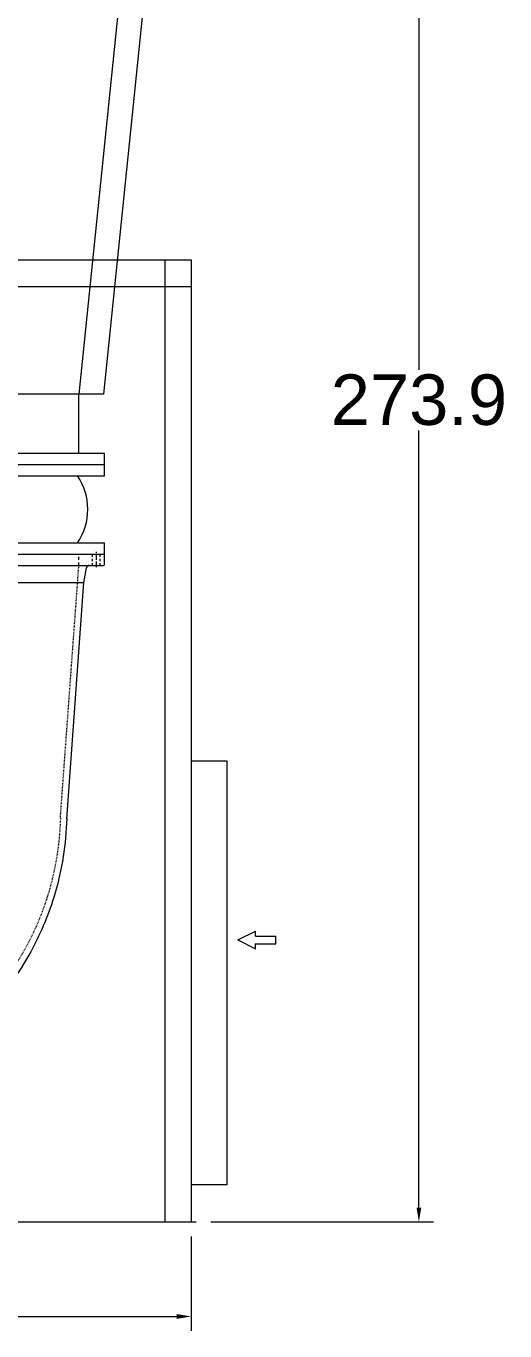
# Model space of a CAD drawing. Header units: inches. Extents: x -7 to 38035, y 41 to 29026.
# Drawn here: x 8912 to 10905, y 18838 to 24264 of the extents above; entities that cross this region are included whole.
import ezdxf

# ---------------------------------------------------------------- set-up
doc = ezdxf.new("R2010")
doc.units = ezdxf.units.IN
doc.header["$MEASUREMENT"] = 0
doc.linetypes.add('ACAD_ISO04W100', pattern=[30, 24, -3, 0, -3])
doc.linetypes.add('EB_DASH', pattern=[6, 3, -3])
doc.layers.get('Defpoints').update_dxf_attribs({"lineweight": 5})
doc.styles.add('Roman', font='arial.ttf')
doc.styles.get("Standard").update_dxf_attribs({"font": 'arial.ttf'})
doc.dimstyles.new('ISO-25', dxfattribs={"dimscale": 30, "dimtxt": 1.5, "dimasz": 1.5, "dimexe": 2, "dimexo": 2, "dimtad": 1, "dimtih": 1, "dimtoh": 1, "dimdec": 1, "dimlfac": 0.03937, "dimdsep": 46, "dimtxsty": 'Standard', "dimcen": 2.5, "dimclrd": 7, "dimclre": 7, "dimclrt": 7, "dimadec": 0, "dimazin": 0, "dimtfac": 1, "dimtdec": 1, "dimtmove": 0, "dimatfit": 3, "dimfxl": 1, "dimlwd": 5, "dimlwe": 5, "dimarcsym": 0})

# ---------------------------------------------------------------- blocks, each defined once
blk = doc.blocks.new('*D251')
at = {"color": 7, "linetype": 'Continuous', "lineweight": 5, "transparency": 16777216}
for p, q in [((6299.4, 19231.2), (6299.4, 18838.1)), ((9599.4, 19231.2), (9599.4, 18838.1)), ((6359.4, 18898.1), (9539.4, 18898.1))]:
    blk.add_line(p, q, dxfattribs=at)
at = {"color": 7, "transparency": 16777216}
for points in [[(6359.4, 18908.1), (6359.4, 18888.1), (6299.4, 18898.1)], [(9539.4, 18908.1), (9539.4, 18888.1), (9599.4, 18898.1)]]:
    blk.add_solid(points, dxfattribs=at)
at = {"layer": 'Defpoints', "color": 0, "transparency": 16777216}
for p in [(6299.4, 19291.2), (9599.4, 19291.2), (9599.4, 18898.1)]:
    blk.add_point(p, dxfattribs=at)
at = {"color": 7, "lineweight": 5, "transparency": 16777216, "insert": (7949.4, 19007.2), "char_height": 177, "attachment_point": 5, "style": 'Roman'}
blk.add_mtext('129.9', dxfattribs=at)
blk = doc.blocks.new('*D239')
at = {"color": 7, "linetype": 'Continuous', "lineweight": 5, "transparency": 16777216}
for p, q in [((9678.8, 26247.5), (10607, 26247.5)), ((10547, 26187.5), (10547, 22834.9)), ((10547, 19351.2), (10547, 22582.8)), ((9680.8, 19291.2), (10607, 19291.2))]:
    blk.add_line(p, q, dxfattribs=at)
at = {"color": 7, "transparency": 16777216}
for points in [[(10537, 26187.5), (10557, 26187.5), (10547, 26247.5)], [(10537, 19351.2), (10557, 19351.2), (10547, 19291.2)]]:
    blk.add_solid(points, dxfattribs=at)
at = {"layer": 'Defpoints', "color": 0, "transparency": 16777216}
for p in [(9618.8, 26247.5), (9620.8, 19291.2), (10547, 19291.2)]:
    blk.add_point(p, dxfattribs=at)
at = {"color": 7, "lineweight": 5, "transparency": 16777216, "insert": (10547, 22708.9), "char_height": 210, "attachment_point": 5, "style": 'Roman'}
blk.add_mtext('273.9', dxfattribs=at)

msp = doc.modelspace()

# ---------------------------------------------------------------- linework, layer by layer
at = {"color": 7, "lineweight": 5}
for p, q in [((9461.46, 25954.69), (9132.06, 22733.89)), ((9564.47, 25954.69), (9235.07, 22733.89)), ((6299.38, 23291.25), (9599.38, 23291.25)), ((9489.38, 23291.25), (9489.38, 19291.25)), ((9599.38, 23291.25), (9599.38, 19291.25)), ((6299.38, 23181.25), (9599.38, 23181.25)), ((9235.07, 22733.89), (8370.22, 22733.89)), ((9132.06, 22487.94), (9132.06, 22733.89)), ((8367.12, 22487.94), (9238.2, 22487.94)), ((9238.2, 22441.09), (9238.2, 22487.94)), ((8367.12, 22441.09), (9238.2, 22441.09)), ((8367.12, 22441.09), (9238.2, 22441.09)), ((9238.2, 22394.24), (9238.2, 22441.09)), ((8367.12, 22394.24), (9238.2, 22394.24)), ((8367.12, 22114.62), (9238.2, 22114.62)), ((9238.2, 22067.77), (9238.2, 22114.62)), ((8367.12, 22067.77), (9238.2, 22067.77)), ((8371.51, 22067.77), (9233.8, 22067.77)), ((9238.2, 22025.31), (9238.2, 22067.77)), ((8371.51, 22020.92), (9233.8, 22020.92)), ((9153.34, 21950.65), (9164.02, 22011.24)), ((8451.55, 21950.65), (9153.34, 21950.65)), ((9081.48, 20967.85), (9153.34, 21950.65)), ((9749.38, 21207.25), (9599.38, 21207.25)), ((9749.38, 19447.25), (9749.38, 21207.25)), ((9866.56, 20479.33), (9866.56, 20500.52)), ((9866.56, 20479.12), (9951.76, 20479.12)), ((9951.76, 20448.27), (9951.76, 20479.12)), ((9866.56, 20427.29), (9866.56, 20448.47)), ((9866.56, 20448.27), (9951.76, 20448.27)), ((9599.38, 19447.25), (9749.38, 19447.25)), ((6046.94, 19291.25), (9620.77, 19291.25))]:
    msp.add_line(p, q, dxfattribs=at)
at = {"color": 7, "linetype": 'EB_DASH', "lineweight": 5, "ltscale": 4}
msp.add_line((9132.06, 22020.92), (9132.06, 22067.77), dxfattribs=at)
at = {"color": 7, "linetype": 'EB_DASH', "lineweight": 5, "ltscale": 3}
for p, q in [((9189.15, 22020.92), (9189.15, 22067.77)), ((9221.36, 22020.92), (9221.36, 22067.77))]:
    msp.add_line(p, q, dxfattribs=at)
at = {"color": 7, "linetype": 'ACAD_ISO04W100', "lineweight": 5}
msp.add_line((9205.26, 22013.63), (9205.26, 22077.66), dxfattribs=at)
at = {"color": 7, "linetype": 'EB_DASH', "lineweight": 5}
msp.add_line((9055.2, 20969.77), (9132.06, 22020.92), dxfattribs=at)
at = {"color": 7, "linetype": 'Continuous', "lineweight": 5, "ltscale": 15}
for q in [(9866.56, 20500.52), (9866.56, 20427.29)]:
    msp.add_line((9793.96, 20463.9), q, dxfattribs=at)
at = {"color": 7, "lineweight": 5}
for centre, radius, start, end in [((8921.64, 22254.43), 247.72, 325.63937, 34.36063), ((9175.56, 22009.21), 11.71, 90, 170), ((9233.8, 22025.31), 4.39, 270, 0)]:
    msp.add_arc(centre, radius, start, end, dxfattribs=at)
at = {"color": 7, "linetype": 'EB_DASH', "lineweight": 5}
msp.add_open_spline([(9055.2, 20969.77), (9052.1, 20865.99), (9020.02, 20658.79), (8892.59, 20373.09), (8697.13, 20131.53), (8447.45, 19950.17), (8161.35, 19840.45), (7858.74, 19808.78), (7560.38, 19856.23), (7286.45, 19978.45), (7075.12, 20149.99), (6969.78, 20285.44), (6931.12, 20346.57)], degree=3, knots=[0, 0, 0, 0, 213.3627316, 425.2640719, 635.7035067, 844.6826123, 1052.2003533, 1258.256205, 1462.8517495, 1665.9869944, 1867.6609129, 2015.8866849, 2015.8866849, 2015.8866849, 2015.8866849], dxfattribs=at)
at = {"color": 7, "lineweight": 5}
for points, knots in [([(9081.5, 20968.14), (9078.27, 20862.61), (9048.89, 20673), (8975.94, 20496.55), (8935.95, 20422.63)], [0, 0, 0, 0, 216.9572275, 389.1965949, 389.1965949, 389.1965949, 389.1965949]), ([(8935.95, 20422.63), (8924.26, 20401.19), (8861.51, 20292.75), (8766.81, 20175.59), (8670.51, 20089.55), (8644.59, 20067.83)], [392.0270813, 392.0270813, 392.0270813, 392.0270813, 433.5690386, 648.7189304, 698.0846263, 698.0846263, 698.0846263, 698.0846263])]:
    msp.add_open_spline(points, degree=3, knots=knots, dxfattribs=at)

# ---------------------------------------------------------------- dimensions: what is measured, and where the dimension line sits
dim = msp.add_linear_dim(base=(10546.98, 19291.25), p1=(9618.84, 26247.49), p2=(9620.77, 19291.25), angle=90, dimstyle='ISO-25', override={"dimtxt": 7, "dimasz": 2, "dimpost": '\\X', "dimtxsty": 'Roman'}, dxfattribs=at)
dim.commit()
dim.dimension.update_dxf_attribs({"geometry": '*D239', "text_midpoint": (10546.98, 22708.87), "dimtype": 160})
dim = msp.add_linear_dim(base=(9599.38, 18898.09), p1=(6299.38, 19291.25), p2=(9599.38, 19291.25), dimstyle='ISO-25', override={"dimtxt": 5.9, "dimasz": 2, "dimpost": '\\X', "dimtxsty": 'Roman'}, dxfattribs=at)
dim.commit()
dim.dimension.update_dxf_attribs({"geometry": '*D251', "text_midpoint": (7949.38, 19007.21)})

doc.saveas('drawing.dxf')
